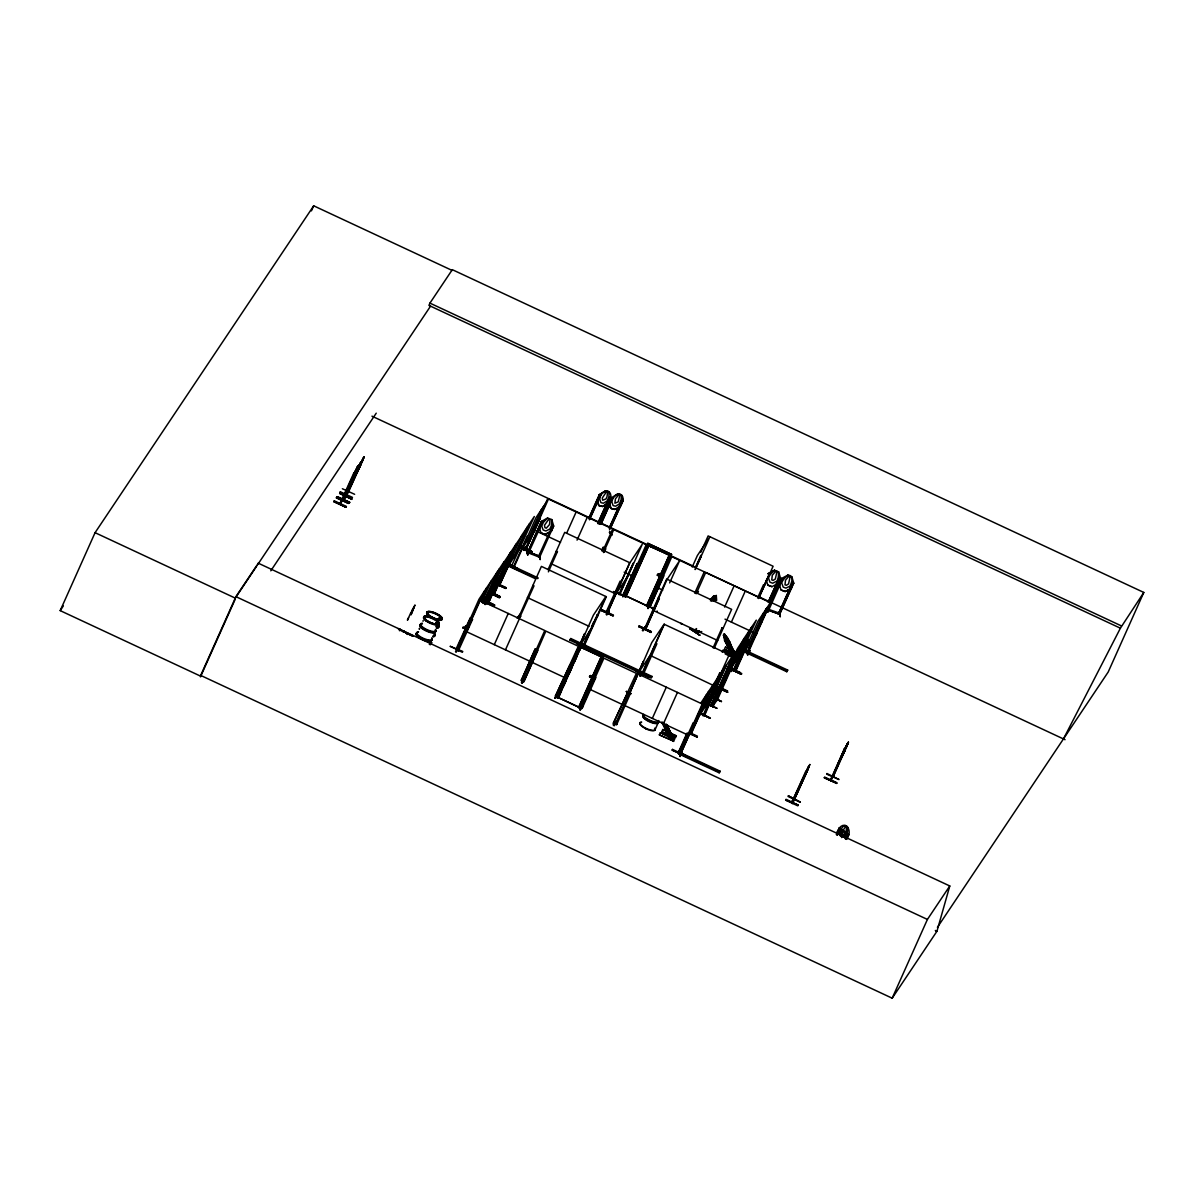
<?xml version="1.0" encoding="UTF-8"?>
<svg xmlns="http://www.w3.org/2000/svg" width="1204" height="1204" viewBox="0 0 1204 1204"><rect width="100%" height="100%" fill="white"/><g stroke="black" fill="none" stroke-linecap="round" stroke-linejoin="round"><path stroke-width="1.5" d="M539.588 554.186L540.295 559.469M539.934 554.939L540.144 559.589M767.159 611.798L766.647 607.945M779.439 611.828L780.342 616.598M779.635 611.331L780.177 616.719M521.753 681.84L522.069 682.713L523.966 678.243L524.342 679.131M585.31 645.148L583.85 647.541M606.515 614.582L609.224 611.271L606.997 614.823M606.304 614.582L608.848 610.413L609.239 611.376M679.763 755.615L680.094 756.473L681.991 752.003L680.109 756.413M708.674 703.302L705.77 706.613L708.313 702.444L705.92 706.492M747.654 654.058L747.985 654.976L749.881 650.506L747.518 654.66M542.763 521.753L528.466 553.133L527.472 552.756L541.379 521.362L542.372 521.949M766.331 580.223L767.791 585.129L771.975 586.679L778.311 583.218L780.523 578.266C776.174 563.728 780.508 577.273 776.67 581.261L772.682 583.218L769.973 582.209L768.558 578.266C769.266 572.487 782.269 566.211 768.077 573.646M787.642 575.151C794.414 574.94 791.78 582.525 789.899 586.182L785.911 588.124L783.202 587.116L781.787 583.172C782.495 577.408 795.498 571.072 781.306 578.612M611.542 534.546L609.736 531.611M600.826 494.994L589.508 519.722M609.179 491.879L608.848 497.192L607.192 500.909L603.415 503.242L600.916 502.64L599.727 499.088C600.239 490.931 611.572 486.958 610.879 497.643L608.667 502.58L602.602 506.538L598.734 505.59L597.334 499.78M611.557 497.749L617.622 493.806L621.369 494.859L621.053 500.157L619.398 503.874L615.62 506.207L613.122 505.605L611.918 502.053C612.64 494.197 623.792 489.787 623.085 500.608L620.873 505.56L614.808 509.503L611.06 508.449L609.54 502.745M845.057 838.39L846.623 827.404L845.509 826.681M619.819 495.19L618.239 501.887L614.853 503.197L615.47 498.802L618.57 494.874L619.774 495.115M499.78 584.993L498.938 584.963L499.675 583.579M513.837 566.091L513.912 566.061M525.681 547.654L526.479 548.377M571.027 663.886L571.057 663.916M582.691 646.789L583.428 646.623M607.042 612.49L608.186 611.692M630.565 691.547L630.249 691.818M645.178 629.557C645.931 627.389 645.058 627.781 645.419 629.165M641.446 674.466C643.553 676.497 641.597 672.931 642.018 673.397M690.84 733.311C691.999 734.44 691.141 732.032 691.879 732.905M702.91 715.507L703.121 715.191M702.504 707.651L690.343 734.515L713.641 683.902L726.072 665.315L703.422 715.793L704.099 714.649M733.206 670.342L747.187 639.189M735.614 669.996L736.396 670.011L735.614 671.426L757.993 621.234L770.425 602.662L747.263 652.809M833.258 776.279L832.807 776.129M716.109 600.179L716.275 595.528L715.327 600.495M342.237 500.232L339.739 504.1L341.063 502.956M341.861 500.984L356.519 469.62M342.372 499.841L343.11 499.961M345.954 496.259L343.561 498.787L345.533 496.063M345.096 496.74L364.15 456.858L360.372 464.157M346.18 495.913L345.834 495.386M346.902 494.091L347.053 493.881M425.283 617.517L424.455 617.592L425.208 617.697M424.711 618.149L425.057 617.772M425.494 618.103L424.275 617.592L425.479 617.983M427.691 612.941L428.203 613.573M437.714 623.371L437.759 624.214L435.652 623.115L437.85 623.567L436.194 622.799L436.856 623.416M439.686 618.043C437.263 618.751 441.778 618.119 440.228 619.232M440.709 619.217L439.219 618.359L439.881 618.976M440.318 619.142L441.161 619.157L439.325 618.179M729.052 669.018L728.495 670.101M731.234 671.396C732.679 668.13 730.843 672.916 731.43 670.794M731.37 671.486L731.821 670.116M843.507 837.277L844.41 832.355L843.387 831.618L840.467 835.094M403.867 631.709L403.716 630.896L403.114 631.904M557.196 694.648L554.803 698.23L557.437 694.783M557.407 694.151L554.803 698.23M622.995 596.146C628.819 586.077 622.468 599.487 622.98 596.07M613.137 724.733L615.485 721.903M681.088 623.898L681.012 623.16M356.128 473.699L358.175 468.913L356.715 472.871M714.122 600.6L715.071 596.371M413.138 635.923L398.042 628.548M354.126 477.115L353.329 479.282L355.662 474.827M356.354 472.164L355.541 474.331L357.874 469.876M359.093 467.287L358.295 469.47L360.613 465.015M804.889 774.909L804.091 777.077L806.409 772.622M350.53 481.856L357.483 467.077L355.842 470.914M350.665 481.916L351.974 478.078M357.964 465.843L356.264 470.027L357.889 465.993M351.899 482.759L353.239 478.831M355.466 475.159L354.412 477.777L358.566 467.844L353.841 477.687L357.738 470.448L354.668 476.393M353.976 477.747L355.451 473.879M357.844 470.598L360.643 462.848M359.785 465.527L361.26 461.674L359.861 465.617M485.919 597.967L489.501 590.953L484.219 602.677L485.98 599.095M490.449 594.174L497.809 578.311M802.376 780.433L806.289 773.194L803.173 779.244M809.735 764.555L807.884 769.16M843.537 752.56L842.725 754.727L845.012 750.258M357.242 471.11L359.319 466.746L356.008 473.052M842.529 754.231L841.16 758.144L842.484 754.306M848.414 742.055L830.79 780.598L844.471 748.858L830.835 780.538M354.111 474.226L353.509 475.776L354.879 473.082M355.21 474.993L354.593 476.543L355.963 473.849M356.805 471.592L357.422 470.042M360.162 465.18L359.56 466.731L360.929 464.037M485.513 599.276L484.911 600.811L486.281 598.132M493.414 588.094L494.031 586.544M805.958 772.787L805.356 774.338L806.725 771.659M728.119 669.439L728.405 668.927M729.759 670.417L730.301 669.364L729.97 670.402M730.437 670.733L730.723 670.222M844.606 750.453L843.974 751.988L845.343 749.294M356.233 470.343L358.024 466.053L354.713 472.495M355.767 473.338L361.396 461.734M358.024 468.281L360.478 462.848L357.076 468.747L360.613 462.908M486.115 597.56L488.568 592.067M494.633 584.783L497.869 578.161L495.958 582.902M806.575 771.027L808.968 765.699L791.826 802.346M336.247 497.914L348.498 503.468L336.533 497.267L349.461 502.775M339.618 493.61L351.884 499.163M342.372 488.734L354.638 494.302M361.034 463.104L363.397 457.971M362.088 461.568L364.075 457.008M494.829 584.602L498.004 578.221L496.078 582.661M654.555 728.631A8.383 2.574 24.1 0 1 645.811 728.826L645.901 728.601M788.379 795.859L800.284 802.165L788.394 795.829M806.755 770.846L809.931 764.48M359.469 466.159L361.2 461.809M519.812 546.059L532.063 551.673L519.872 546.014M518.096 568.709L508.961 564.435M532.002 551.733L519.887 545.939M577.273 643.448L589.463 649.106L577.122 643.704L581.532 645.75M615.124 592.022L625.824 596.973L613.513 591.51M669.123 555.285L646.397 606.094L648.023 607.057L671.606 554.427L647.782 543.305L624.214 595.935L626.005 596.522L615.319 591.555M635.953 671.275L648.219 676.814M636.179 670.763L648.354 676.452M696.966 736.983L689.35 733.386L696.996 736.863L697.372 736.141L689.711 732.679M696.996 736.923L689.516 733.116M727.592 667.287L741.724 673.487L741.318 674.33L730.647 669.349M709.623 718.005L700.698 713.25M740.069 672.329L727.652 667.151M753.975 655.352L741.86 649.558M826.952 773.51L839.022 779.545L826.666 774.142M845.404 748.512L847.616 743.365L845.088 749.023M846.487 746.826L846.698 746.239M846.668 746.555L848.489 742.266M361.907 461.869L363.533 458.032M487.259 595.95L488.749 592.067M495.762 583.233L497.086 579.35M807.703 769.476L809.329 765.654M846.307 747.127L848.353 742.206M845.569 748.271L847.947 743.289L841.777 756.895L844.741 750.769M360.718 463.555L363.217 457.987M806.514 771.162L806.906 770.545M494.678 605.1L484.249 599.607M491.337 591.992L500.277 596.732L491.127 592.473M505.77 588.515L496.65 584.196M505.996 588.019L496.861 583.729M716.862 708.238L707.741 703.934M645.826 728.781L645.856 728.706A8.383 2.574 24.1 0 1 641.416 722.505M200.692 675.414L892.179 998.191L936.968 931.234L935.312 930.526L936.938 931.279L949.79 885.978L258.303 563.201L235.924 596.657L200.406 676.061L60.2 610.624L95.071 532.68L313.687 205.809L452.207 270.464M311.415 210.881L313.687 205.809M235.066 599.562L200.481 676.859L201.264 675.685M258.303 563.201L257.656 564.661L430.55 306.162M337.286 497.086L349.702 502.264L349.31 503.031M353.976 472.615L339.784 504.085M429.933 303.122L428.925 305.41L1120.397 628.187L1143.8 592.443L452.313 269.666L429.933 303.122L1121.421 625.914M356.053 469.515L340.22 504.341L340.837 503.167M357.287 468.431L342.553 500.864M360.026 463.57L343.697 500.157M342.929 500.127L359.349 465.346M362.103 460.47L345.714 497.026M347.941 491.969L362.66 460.605M348.423 492.18L362.57 460.575M346 507.215L346.391 506.432L334.2 500.759L333.794 501.601L345.969 507.275L333.824 501.526M351.734 499.419L339.844 493.083M339.889 492.451L352.019 498.23L352.441 497.387L340.25 491.714L339.844 492.541M400.164 629.858L399.502 630.745M403.791 632.22L404.153 631.408M408.096 633.575L407.449 634.463M450.266 646.397L462.757 651.439L462.336 652.297L450.326 646.292M465.617 625.794L468.371 627.826L465.195 626.637L468.236 628.052M470.328 617.637L456.075 649.031L456.903 649.106M456.752 649.347L457.339 647.827M456.181 651.951L457.851 648.068L455.503 651.65M472.51 619.533L471.336 619.142L472.51 619.533L458.348 650.807C461.177 649.859 456.376 647.737 457.49 650.416L479.809 600.194L544.78 630.52L522.401 680.696L523.078 679.447L521.738 679.026M484.459 591.074L470.508 622.242L465.075 630.384M480.727 601.007L486.597 587.868M481.901 601.955L491.668 580.283L504.1 561.711L484.971 604.333M481.916 602.241L483.195 599.231M482.97 602.903L488.704 592.127M483.18 602.587L485.393 597.666M483.165 603.324L497.117 572.156M483.511 603.189L487.454 594.565M499.254 568.95L485.302 600.134L490.148 592.88M483.993 603.279L487.936 594.671M484.55 604.137L495.205 580.448M485.092 604.619L504.506 561.47L521.814 535.584M486.01 603.987L496.138 580.253M486.642 603.686L496.439 581.938M488.282 603.37L510.075 553.148M510.722 552.184L488.087 602.391M502.128 572.141L488.071 603.49L502.67 571.328M493.098 594.972L493.791 593.707M493.173 595.017L515.613 544.885M493.866 593.993L516.29 543.862M508.238 563.005L493.745 595.243M507.983 565.203L499.013 584.948M499.178 585.791L513.777 554.728M499.826 585.912L500.367 584.978M513.386 558.144L527.337 526.961M535.569 578.793L510.195 566.949L510.631 565.97L511.083 565.293L538.158 577.935M515.523 554.939L529.474 523.77M511.083 565.293L510.195 566.949M512.362 565.835L511.835 565.278L511.188 566.753L534.32 516.516L521.904 535.088L499.404 585.716M485.092 601.323L493.941 606.229L484.76 602.045M490.404 593.557L499.54 597.801L490.63 593.06M513.295 567.234L527.322 536.051M496.244 583.594L505.228 588.154L505.635 587.341L496.439 583.172M496.469 584.331L506.011 587.988M527.518 540.671L541.469 509.488M529.655 537.481L543.606 506.297M523.394 550.138L525.697 546.556M525.561 548.919L547.7 498.682L612.67 529.007L602.707 551.297M524.071 550.454L526.615 546.285L524.011 550.288M525.395 549.295L539.979 517.991L525.802 549.521L525.892 547.519M539.302 517.509L540.415 518.021L525.877 549.551L548.452 499.043L536.021 517.63L513.912 567.52M525.877 549.491C528.12 548.708 524.944 546.992 526.946 548.031M527.773 554.999L527.126 549.506L526.178 549.912L527.773 554.999L526.268 549.852M527.593 552.817L541.409 521.543M528.511 552.937L528.917 551.733L528.707 553.178M531.942 551.868L520.038 545.547M494.302 644.652L508.254 613.468M538.293 556.579C541.755 553.75 537.195 559.333 539.106 555.736L539.964 556.082M538.459 556.624L552.666 525.32M539.678 557.091L540.009 555.872M539.061 526.434L540.972 532.905L545.156 534.456L551.492 531.054L553.705 526.103L551.778 519.571L547.594 518.021L541.273 521.482M516.998 617.968L519.932 614.762M532.905 585.34L534.019 585.851L519.842 617.125C522.641 616.042 518.021 614.341 518.984 616.734L541.394 566.392L606.349 596.717L583.699 646.939L585.46 644.561M505.469 649.859L519.421 618.69M548.031 569.673L564.721 532.364L629.692 562.689L607.478 612.761M548.392 571.855L557.422 551.703L556.248 551.312L557.422 551.703M566.602 533.297L576.144 511.971M577.032 540.144L587.311 517.178M589.042 517.63L599.321 494.648L600.736 494.799M589.207 517.84L599.487 494.859M589.343 519.511L598.885 498.185M535.208 648.956L521.362 680.23L535.208 648.956L536.382 649.347M522.22 682.818L524.778 678.86L522.19 682.999M524.056 681.509L524.026 680.094L524.041 681.479M523.981 681.449L537.932 650.295M597.726 523.379L607.267 502.038M597.891 523.589L609.796 496.966M598.749 523.62L610.744 497.658L609.796 497.372M598.915 523.83L610.879 497.643M599.788 523.875L611.527 497.628L612.55 497.869M599.953 524.086L611.692 497.839M600.811 524.131L609.615 504.431M600.977 524.342L612.791 497.703M609.194 527.984L618.736 506.658M609.359 528.195L622.001 499.946M609.48 529.88L623.085 500.608M610.383 528.451L622.889 500.563L621.369 494.859M601.609 550.785L603.174 547.323L604.273 547.835L603.174 547.323M603.475 552.561L613.754 529.594L646.232 544.75L623.838 594.851M604.257 552.245L605.823 548.798M569.943 640.182L570.831 638.526L652.041 676.437L651.153 678.093L569.943 640.182L570.395 639.505L582.239 645.028M577.122 643.704L589.313 649.362L582.826 646.322L589.975 630.294M555.902 696.529L555.586 695.415M584.497 633.876L571.027 665.3L593.406 615.124L605.823 596.537L583.172 647.015L596.176 616.96M586.182 649.423L580.915 647.361L558.144 698.094L556.323 697.447L584.708 633.545M580.072 645.254L556.323 697.447M558.024 698.034L580.81 647.09L601.428 656.722M559.243 695.972L561.5 690.855M563.773 685.844L566.03 680.787M569.056 674.044L572.066 667.302M574.338 662.23L576.596 657.173M579.621 650.431L581.126 647.06M591.48 626.953L593.707 621.941M583.308 645.148L584.572 645.765L583.805 646.954M601.323 609.51L600.901 610.353L613.287 615.68L601.323 609.51L613.498 615.199M607.9 611.737L606.891 611.09L606.063 612.279L620.12 581.126L621.219 581.637M621.098 581.351L606.906 612.791M619.172 594.595L633.319 563.096L619.052 594.535L620.346 593.406M619.834 594.505L642.214 544.343L629.782 562.93L607.418 613.062M623.251 594.58L637.217 563.442L623.236 594.791M625.297 592.639L622.694 596.717M647.963 543.756L624.214 595.935M589.493 676.513L590.637 675.444L591.134 676.497M625.914 596.522L648.7 545.593L669.319 555.21L646.563 606.214M648.775 545.773L625.854 596.913M590.095 677.31L590.291 675.971M591.269 676.302L589.478 676.844M597.967 654.961L601.338 656.556L578.507 707.455L580.132 708.554L603.716 655.939L579.892 644.817M578.733 707.771L601.338 656.556M592.383 677.22L592.624 676.663M603.264 656.09L580.238 708.403M582.586 707.425L581.336 708.434L603.896 658.182L636.374 673.352L613.303 723.378L614.311 722.445M595.965 677.385L582.044 708.539M657.429 575.361L657.489 574.564M657.384 575L658.528 573.932L658.904 575.241M658.633 575.587L658.227 574.308M658.738 575.602L659.431 573.571M638.737 626.817L639.158 625.975L651.349 631.633L650.928 632.491L638.918 626.486M671.155 554.577L648.023 607.057M759.152 597.425L671.787 556.684L649.829 607.177L649.949 605.672M663.856 575.873L649.874 607.222L649.859 605.627M654.284 609.344L651.635 607.328L654.675 608.772M645.269 627.058L642.349 630.475L643.207 630.159M644.757 627.826L644.351 629.24L666.67 579.019L731.641 609.344L714.198 648.324M643.026 630.791L645.54 626.607M659.145 598.343L645.555 629.602M669.65 582.902L679.628 560.628L667.197 579.199L644.923 629M616.448 722.204L613.513 725.41L614.416 725.049M629.827 691.623L629.722 692.992L643.463 661.267L615.289 724.025L615.876 722.761L617.005 723.845M629.737 692.962L651.74 642.635L664.156 624.063L641.521 674.541M616.99 723.243C618.028 726.328 613.859 722.882 616.553 724.447M616.644 724.657L630.46 693.414M641.461 673.457L639.866 675.85L640.754 675.504M642.048 674.692L664.262 624.289L729.233 654.615L706.703 704.897M656.105 643.192L642.108 674.722M642.936 674.917L642.484 673.307M642.981 675.098L656.887 643.749L655.713 643.357M692.225 567.024L697.372 555.541L709.788 536.969L695.355 569.266M700.788 552.335L708.133 535.915L773.103 566.241L758.655 598.538M695.461 567.716L700.833 555.255M695.671 567.4L701.315 555.902L695.144 569.582M694.723 593.181L704.265 571.84M696.183 593.783L705.725 572.457L770.695 602.783M689.907 628.578L699.855 635.291L690.193 628.067M652.327 718.412L666.279 687.228M699.945 631.438C691.427 629.466 695.491 633.289 701.751 631.558M694.813 631.844L696.288 628.563M696.634 628.804L695.084 632.085L695.942 630.64M654.991 729.91L658.061 723.002M663.494 723.619L677.446 692.451M659.341 734.861L660.379 732.664L671.712 737.962L673.713 734.952L662.802 729.489L676.362 735.825L672.088 740.445L673.653 741.167L659.341 734.861L670.854 739.858L671.712 737.962M672.855 736.863L661.764 731.686L662.802 729.489M724.627 607.057L734.169 585.731M713.099 647.812L722.129 627.66L723.243 628.172L722.129 627.66M672.088 740.445L674.962 735.509L676.362 735.825M674.105 737.405L674.962 735.509M673.472 741.453L674.511 739.271L672.931 738.534M675.339 737.977L676.181 736.08M684.489 755.57L672.118 750.212L672.524 749.4M731.385 622.122L745.336 590.938M722.204 652.177L723.062 650.28L734.38 655.563L736.396 652.553L725.47 647.105L735.644 651.846M678.875 751.251L678.048 752.65L678.875 752.711M686.867 733.251L678.349 752.425M736.396 652.553L735.539 654.464L724.432 649.287L725.47 647.105M679.237 751.823L678.725 752.967M687.499 733.131L678.77 752.62M678.574 753.854L679.462 752.199L720.067 771.162L719.179 772.802L678.574 753.854L679.462 752.199M650.22 655.232L637.789 673.819L702.805 704.28L680.41 754.457L694.407 723.107L693.218 722.716L679.146 753.839L679.733 752.575L680.847 753.072M693.218 724.221L706.432 694.678M694.618 722.671L708.569 691.487M702.82 706.643L690.569 734.169M691.021 734.32L713.415 684.233L700.999 702.82M713.671 686.4L719.646 673.051L720.744 673.563L719.571 673.171M705.138 706.944L719.089 675.76M706.582 704.837L707.215 703.497L706.251 703.286M684.339 755.841L684.73 755.058L672.524 749.4M704.205 714.378L703.016 715.567L717.178 684.068M718.111 683.872L704.686 715.296M757.557 598.027L763.532 584.677L764.63 585.189M759.032 596.973L769.506 573.841M759.062 597.154L769.311 574.007M724.642 674.947L710.586 706.296L711.248 705.017M735.614 654.254L740.776 647.481L717.313 699.96L712.633 705.845L711.564 705.348L734.199 654.75L738.218 649.016L739.271 649.513L735.268 655.247L734.199 654.75M729.203 667.272L715.146 698.41M729.504 666.549L737.585 648.489L743.786 639.204L716.47 700.171L743.876 638.707L756.293 620.135L733.642 670.613L734.154 669.469M735.313 655.126L712.753 706.763L735.689 654.043L740.776 647.481M736.697 652.387L738.218 649.016M712.753 706.763L736.231 654.299M715.582 686.4L727.683 692.24L721.151 689.41L735.313 658.152M735.358 661.748L749.309 630.58M710.36 718.171L699.945 712.617M737.495 658.558L751.447 627.374M716.877 708.193L705.875 703.858M710.857 696.454L721.452 701.571L711.052 696.017M749.099 639.986L735.132 671.2L749.294 639.67M716.515 686.837L727.186 691.803L727.607 690.946L715.372 685.362M727.683 692.24L650.31 655.458M779.184 577.679L780.342 578.251L779.184 577.679L768.182 602.286L779.364 577.438M749.49 644.29L763.441 613.107M746.179 652.779L747.067 651.123L787.672 670.071L787.235 671.049L786.784 671.727L746.179 652.779L746.63 652.101M751.627 641.085L765.578 609.916M766.226 609.194L766.737 608.05M766.873 608.125L766.271 609.435L766.993 608.17M769.326 602.873L780.297 578.086M755.962 632.777L747.278 652.478L761.109 621.204L762.222 621.716M758.204 627.766L761.199 621.083M761.53 621.414L747.338 652.869M781.306 578.567L779.093 583.504L781.02 590.035L785.204 591.585L791.54 588.184L785.189 591.54L781.14 589.93M748.105 652.884L781.426 578.507L782.404 579.049M748.391 652.959C750.619 651.514 745.758 650.687 748.737 651.56M767.475 608.246L767.806 612.129L767.309 611.211M779.74 614.386L767.52 609.886L767.881 608.487L769.221 609.013M782.63 578.703L768.724 610.142M779.951 612.941L778.853 612.58L778.371 613.874L792.413 582.586L793.602 583.233L792.413 582.586M779.5 614.326L793.526 582.992M779.62 614.341L793.752 583.188L791.826 576.701M786.784 671.727L787.672 670.071M805.822 771.177L791.645 802.707C797.59 789.944 791.344 810.262 792.277 801.172M808.501 768.257L794.143 799.817L808.275 768.603M808.366 768.197L794.399 799.426M798.237 805.009L785.67 800.088L786.061 799.321L798.192 805.085M824.469 777.513L836.675 783.187L824.304 777.829M830.293 780.327L844.471 748.858M830.895 780.568L831.061 778.868M832.747 777.423L846.472 745.727M832.897 777.438L846.894 746.209M836.494 783.488L836.9 782.675L824.665 777.092M836.328 834.553L839.263 827.991L840.527 828.608M836.614 834.538L839.624 827.961C830.053 841.084 850.942 822.257 838.947 834.011M837.171 835.155L840.603 828.096L837.457 835.14M845.599 826.666L841.701 832.325L842.905 835.711L844.756 834.507L845.72 832.325L842.74 830.083L837.502 832.912M845.599 837.141L847.27 833.439L847.902 827.479C844.26 821.896 840.889 829.571 839.504 832.777L839.971 835.696M845.343 838.842L847.541 833.905L848.669 834.507L846.532 839.384L848.91 834.553C850.596 828.262 844.847 821.474 839.459 827.855M845.629 838.827L848.188 833.589M846.924 837.788L848.91 834.553M892.179 998.191L927.411 919.435L949.79 885.978M1143.8 592.443L1108.207 672.013L937.419 927.351M494.543 585.024L494.994 584.241L492.15 590.833L494.483 586.378M493.896 606.304L484.7 601.925M494.212 605.642L485.061 601.398M499.765 597.334L490.6 593.12M357.483 467.077L352.245 478.515L354.563 474.06M467.363 629.827L462.742 627.781L466.023 628.789M519.345 570.681L507.185 564.947L519.526 570.38M519.722 569.943L508.81 564.827M600.916 610.323L613.107 616.012M651.304 631.724L639.143 625.99M727.201 691.773L715.176 685.798M741.318 674.3L730.828 669.033M337.481 496.65L349.672 502.294M357.784 470.237L355.917 474.241M410.76 612.866L407.419 620.226L408.592 617.727M465.572 625.869L468.657 627.209M353.645 478.816L355.647 474.662M493.67 587.718L494.799 585.4M727.472 668.536L727.081 669.123M847.782 743.304L844.275 749.174M410.639 613.303L415.004 604.995L411.016 614.853L414.191 606.741L411.663 611.211M354.322 473.202L357.257 467.197M357.513 471.697L360.493 465.587M497.222 579.41L494.242 585.52M809.148 765.654L806.244 771.373M721.467 701.511L710.736 696.589M1063.448 738.94L1120.397 628.187M487.605 595.303L489.291 591.044M488.794 602.527L488.041 602.06L488.628 602.662M494.377 592.85L494.272 592.804M494.799 593.045L494.107 594.084M710.646 706.296L732.694 655.804L726.479 665.09L704.054 715.221M711.684 600.796L715.176 596.447M462.923 627.48L467.588 629.286M456.798 649.001L479.026 599.201L491.443 580.629M456.045 651.8L458.694 647.782M500.036 584.091L499.555 583.88M458.619 650.882L457.505 650.401M505.349 587.958L496.078 583.91M517.615 618.119L520.218 614.1L517.675 618.269M518.999 616.719L519.857 617.11M523.966 678.243L521.392 682.397L523.8 678.755M570.666 664.743L571.283 665.029M582.992 645.585L584.497 645.886M583.865 645.871L583.248 646.999M606.605 613.935L608.908 610.458M651.334 607.975L654.54 609.134M658.272 597.846L659.371 598.358L645.419 629.541M645.57 626.622L643.026 630.58M645.254 628.217L645.946 628.127M639.881 675.835L642.274 673.006M640.543 676.166L642.244 673.051M614.191 725.726L616.734 721.557L614.191 725.515M707.365 703.783L706.116 703.241M692.044 732.664L691.517 732.363M679.146 753.839L680.576 754.351M733.808 668.897L733.733 669.273M681.991 752.003L679.628 756.157M747.308 654.66L749.881 650.506M697.086 736.758L689.576 732.875M831.031 778.898L833.093 776.64M830.324 780.358L832.671 776.445M521.844 682.849L524.477 679.507M524.342 680.817L523.815 680.2M569.793 665.33L555.33 696.318L578.341 646.262L545.863 631.092L523.906 681.599M623.491 593.903L624.274 593.692M579.876 709.939L582.796 705.935L580.223 710.089M647.767 608.426L650.1 604.859M648.113 608.592L650.702 604.438M627.826 692.42L613.333 723.183M60.2 610.624L63.33 605.943M256.633 566.181L235.277 598.117L95.071 532.68M270.795 570.816L376.235 413.183M360.432 462.953L361.26 461.674M356.655 472.66L357.558 471.592L356.79 472.736M348.663 490.51L349.085 490.705M348.287 491.187L346.346 495.311L348.708 491.382M342.658 500.428L340.055 503.754M345.834 496.725L343.637 500.127M488.523 592.172L489.366 590.893M507.953 566.271L520.384 547.7M490.555 592.654L507.877 566.768M490.585 594.234L491.277 592.895M522.069 548.798L534.501 530.227M570.831 638.526L570.38 639.204L651.59 677.115L652.041 676.437M647.782 543.305L671.606 554.427M579.455 646.292L591.886 627.72M615.846 594.099L628.262 575.527M670.989 739.196L662.245 722.099M727.517 637.774L730.211 642.725L724.311 633.876L723.469 635.23L724.372 634.026L727.261 638.376M724.432 635.065L728.48 643.854L724.311 635.125M660.379 732.664L674.511 739.271M661.764 731.686L672.118 736.156M666.053 725.877L663.434 722.475M732.273 655.668L724.462 639.911L732.86 655.247M726.749 636.931L735.493 654.028M727.427 638.135L724.311 633.876M723.062 650.28L733.868 655.683M665.059 728.691L668.386 732.529L669.228 731.174L668.521 732.468L665.18 728.54M670.387 739.617L661.794 722.31M667.452 727.517L672.66 736.637L667.242 725.545M727.863 646.142L731.069 650.13L731.987 648.896L730.166 642.725M735.283 655.217L739.256 649.227M693.203 724.793L699.479 715.417M699.705 715.071L712.121 696.499M712.527 696.273L718.743 686.972M729.925 669.891L742.356 651.304M744.042 652.417L756.473 633.846M747.067 651.123L746.615 651.8L787.22 670.748M720.067 771.162L719.616 771.839L679.011 752.876M719.179 772.802L719.631 772.125L714.559 769.762M788.093 796.491L800.284 802.165M794.821 798.658L794.219 798.418M797.816 805.852L785.655 800.133M711.323 599.622L713.837 595.935L716.29 595.739M689.952 628.548L699.87 635.14L689.561 628.654M626.381 596.146L646.608 605.642L628.067 596.943M711.564 705.348L713.566 702.474M769.431 574.173L768.227 573.766M606.364 491.909L602.301 498.004L602.647 500.217L606.033 498.923L606.997 496.74L607.614 492.21L606.319 491.849M548.663 519.36L544.479 525.26L544.945 527.668L546.3 528.165L549.506 524.598L550.017 519.857L548.648 519.3M710.27 599.667L713.867 595.814M844.952 836.479L844.305 835.606L841.626 837.578M527.051 549.536L528.059 554.352M768.107 611.481L767.384 608.291M682.021 624.063L681.509 623.838M607.96 611.903L606.786 611.256M405.914 632.717L407.735 633.485L406.32 633.5M441.07 619.488L440.483 618.374M657.67 574.519L659.009 575.136M590.667 677.054L589.93 675.986M599.351 494.784L605.431 490.826L609.284 491.774M605.431 490.976L599.321 494.648M597.289 499.72L598.915 505.545L602.647 506.463L608.667 502.58M551.492 531.054L545.156 534.41L540.972 532.905M768.077 573.706L774.428 570.29M723.529 635.065L725.214 641.296L723.529 635.065L727.652 644.411L729.684 646.623L729.172 642.138M731.776 648.836L731.069 650.13M527.307 552.501L539.633 557.271L553.554 526.103M695.22 630.67L696.439 630.956L695.506 631.754M552.516 525.651L553.524 526.028M427.826 613.303L428.504 613.017M424.425 617.486L424.786 617.682M435.773 622.95L436.601 622.784M437.91 624.003L436.901 623.868M407.403 633.846L406.41 632.928M528.059 551.432L529.053 551.823M769.1 609.134L768.107 608.562M778.506 613.935L792.714 582.45M716.38 595.604L713.837 595.935M710.48 600.856L716.651 600.329L716.275 595.528M699.193 630.971L695.731 630.971M657.82 574.338L658.814 574.188M657.715 574.895L658.648 575.301M658.407 575.828L657.369 575.346M590.111 675.655L591.089 676.106M590.803 676.859L589.825 676.407M520.579 616.072L519.27 615.44M407.509 633.635L406.41 633.289M617.14 723.514L615.816 722.927M680.335 754.396L679.312 753.93M691.081 733.025L690.72 733.823M343.847 498.486L343.787 499.78M622.859 500.548L621.836 500.307M657.399 611.301L656.993 611.06M519.962 617.185L518.894 616.644M779.108 612.64L780.011 613.212M436.751 622.784L437.955 623.717M436.54 622.904L437.503 623.16M774.413 570.244L778.612 571.855M774.413 570.395L778.491 571.96M787.642 575.301L791.72 576.866M522.566 680.576L521.377 680.215M521.482 680.034L522.325 680.441M440.318 618.254L438.903 618.254L439.505 618.901M439.204 618.886L440.122 619.172M528.104 551.658L538.685 555.932L529.038 552.2M767.55 609.886L779.71 614.221M742.01 649.167L754.065 655.217L741.709 649.814M508.555 565.037L517.886 569.206M508.856 565.428L514.951 568.258M638.872 626.592L651.063 632.296M730.708 669.153L741.438 674.135M606.199 612.339L607.674 612.821M496.093 583.684L505.334 587.988M715.041 686.039L727.306 691.608M705.86 704.25L706.929 704.791M705.619 704.34L706.688 704.656M700.562 713.626L709.698 717.915L698.832 713.159M824.334 777.754L836.614 783.322M626.456 691.442L631.031 693.564L626.351 691.427M626.336 691.668L630.896 693.805M466.264 628.277C460.756 624.936 463.374 629.195 467.468 629.647M672.238 750.017L684.429 755.706M371.961 416.163L647.827 544.93M669.981 555.27L693.82 566.392M758.55 596.612L1065.073 739.692M533.763 529.865L560.522 542.357M624.169 572.141L632.296 575.933M657.836 587.853L662.712 590.126M725.004 619.142L756.744 633.951M748.241 652.688L787.235 671.049M652.718 610.202L717.689 640.528M550.77 563.547L615.741 593.873M354.307 474.572L351.463 480.742M355.526 475.399L352.682 481.57M726.313 649.799L734.786 653.757M728.676 655.202L733.537 657.474M725.169 653.922L734.575 658.317M510.631 565.97L537.691 578.612M520.79 571.012L536.021 578.116M337.225 497.192L349.401 502.911M336.533 497.297L348.708 502.986M333.839 501.496L346.105 507.095M527.442 597.575L589.072 626.336M716.967 687.258L719.917 688.628M490.931 592.594L500.247 596.808M585.626 646.608L589.012 648.188M600.856 653.712L611 658.453M614.386 660.033L636.374 670.297M483.903 600.239L494.678 605.13M465.858 631.378L530.829 661.703M531.912 662.275L564.39 677.446M589.945 689.365L622.423 704.536M623.883 705.138L688.854 735.463M680.727 753.975L711.173 768.182M399.442 629.827L413.062 636.133M406.154 633.123L412.927 636.284M235.924 596.657L927.411 919.435M655.759 548.708L648.805 545.848L669.243 555.044L665.872 553.464M580.915 647.361L601.127 656.857M590.276 677.069L589.779 676.016M435.848 623.145L436.706 623.777M839.263 827.991L840.106 828.593M842.634 830.248L845.69 832.431M847.541 833.905L848.384 834.507M727.743 646.202L731.204 650.07M620.873 505.56C617.201 510.707 608.201 511.098 609.39 502.76M726.599 637.157L735.343 654.239M726.298 637.142L734.891 654.449L730.121 645.118M724.778 639.926L732.724 655.458M724.462 639.911L732.423 655.443M666.309 724.206L672.66 736.637M667.588 727.306L672.359 736.637M663.058 723.062L667.001 729.022L666.504 724.522M730.03 642.785L731.866 648.956M669.304 731.295L667.528 725.124L669.183 731.355M782.54 578.913L781.426 578.507M778.702 612.896L769.115 609.495M771.975 586.679L767.791 585.129M767.023 608.742L767.806 612.129M766.512 608.456L767.129 611.873M766.346 608.592L766.948 611.813M551.778 519.571L551.507 525.335L549.852 529.038L545.863 530.994L543.154 529.986L541.755 526.043L543.41 522.325L547.594 518.021M840.768 836.449L840.828 833.078L841.611 836.313M431.468 640.287A8.383 2.574 24.1 0 1 422.318 639.595A8.383 2.574 24.1 0 1 416.81 633.454M431.815 639.836A8.518 2.619 24.1 0 1 422.514 639.128A8.518 2.619 24.1 0 1 416.93 632.883M435.246 630.339A8.518 2.619 24.1 0 1 426.366 630.535A8.518 2.619 24.1 0 1 421.897 624.108M431.694 637.969A8.383 2.574 24.1 0 1 422.965 638.15A8.383 2.574 24.1 0 1 418.571 631.844M435.306 631.679A8.383 2.574 24.1 0 1 426.156 631.001A8.383 2.574 24.1 0 1 420.663 624.846M431.589 638.496A8.518 2.619 24.1 0 1 422.709 638.692A8.518 2.619 24.1 0 1 418.255 632.266M435.442 629.903A8.518 2.619 24.1 0 1 426.562 630.083A8.518 2.619 24.1 0 1 422.092 623.672M435.547 629.361A8.383 2.574 24.1 0 1 426.803 629.557A8.383 2.574 24.1 0 1 422.408 623.236M434.192 634.719A8.383 2.574 24.1 0 1 432.748 636.886M431.574 642.319A8.368 2.574 24.1 0 1 429.723 643.613M438.692 624.665A8.383 2.574 24.1 0 1 435.728 626.727M430.957 641.913A8.368 2.574 24.1 0 1 429.512 644.08A8.368 2.574 24.1 0 0 430.927 641.988M434.539 634.252A8.518 2.619 24.1 0 1 433.064 636.449M419.308 629.331A8.518 2.619 24.1 0 1 419.428 628.638M434.734 633.801A8.518 2.619 24.1 0 1 433.259 636.013M419.504 628.894A8.518 2.619 24.1 0 1 419.624 628.202M435.246 634.147A8.383 2.574 24.1 0 1 433.395 635.441M438.452 626.983A8.383 2.574 24.1 0 1 436.601 628.277M423.055 621.279A8.383 2.574 24.1 0 1 423.176 620.587M438.798 626.531A8.518 2.619 24.1 0 1 436.917 627.856M438.993 626.095A8.518 2.619 24.1 0 1 437.112 627.404M431.529 642.53A8.413 2.589 24.1 0 1 429.677 643.824M430.851 642.259A8.413 2.589 24.1 0 1 429.392 644.441M430.611 642.695A8.368 2.574 24.1 0 1 430.264 644.697M398.825 629.06A1.686 1.595 33.8 0 1 401.082 630.49M399.156 629.782A1.686 1.595 33.8 0 1 399.939 630.143M657.775 721.437A8.383 2.574 24.1 0 1 650.025 722.069A8.383 2.574 24.1 0 1 643.523 715.477M658.106 720.97A8.518 2.619 24.1 0 1 650.25 721.617A8.518 2.619 24.1 0 1 643.643 714.92M654.765 728.164A8.383 2.574 24.1 0 1 646.021 728.345A8.383 2.574 24.1 0 1 641.627 722.039M658.829 720.88A8.383 2.574 24.1 0 1 650.672 720.639A8.383 2.574 24.1 0 1 643.538 714.484M658.302 720.534A8.518 2.619 24.1 0 1 650.446 721.181A8.518 2.619 24.1 0 1 643.839 714.484M776.836 572.081L775.346 578.989L773.103 580.388L771.764 579.892L772.276 575.316L775.481 571.584L776.836 572.081M790.05 576.987L788.575 583.895L786.332 585.31L784.993 584.798L785.505 580.223L788.71 576.49L790.05 576.987M596.778 615.154L597.876 615.665L596.778 615.154M697.327 591.269L698.425 591.781L697.327 591.269M558.49 697.658L578.718 707.139L558.49 697.658M612.023 534.832L609.435 532.258L612.023 534.832M846.562 837.713L845.885 832.34L846.472 837.713M426.442 620.271A8.383 2.574 24.1 0 0 439.069 623.702A8.383 2.574 24.1 0 0 428.955 616.508A8.383 2.574 24.1 0 0 426.442 620.271A8.368 2.574 24.1 0 0 439.054 623.702A8.368 2.574 24.1 0 0 428.955 616.538A8.368 2.574 24.1 0 0 426.442 620.286M426.111 621.023A8.368 2.574 24.1 0 0 438.723 624.455A8.368 2.574 24.1 0 0 428.624 617.276A8.368 2.574 24.1 0 0 426.111 621.023M426.291 620.572A8.413 2.589 24.1 0 0 438.963 624.018A8.413 2.589 24.1 0 0 428.805 616.794A8.413 2.589 24.1 0 0 426.291 620.572M429.587 615.59A8.368 2.574 24.1 0 0 442.184 619.022A8.368 2.574 24.1 0 0 432.086 611.843A8.368 2.574 24.1 0 0 429.587 615.59M429.271 616.313A8.368 2.574 24.1 0 0 441.868 619.729A8.368 2.574 24.1 0 0 431.769 612.55A8.368 2.574 24.1 0 0 429.271 616.313M429.422 615.876A8.413 2.589 24.1 0 0 442.109 619.323A8.413 2.589 24.1 0 0 431.95 612.099A8.413 2.589 24.1 0 0 429.437 615.861A8.413 2.589 24.1 0 0 442.109 619.308A8.413 2.589 24.1 0 0 431.95 612.114A8.413 2.589 24.1 0 0 429.422 615.876"/></g></svg>
